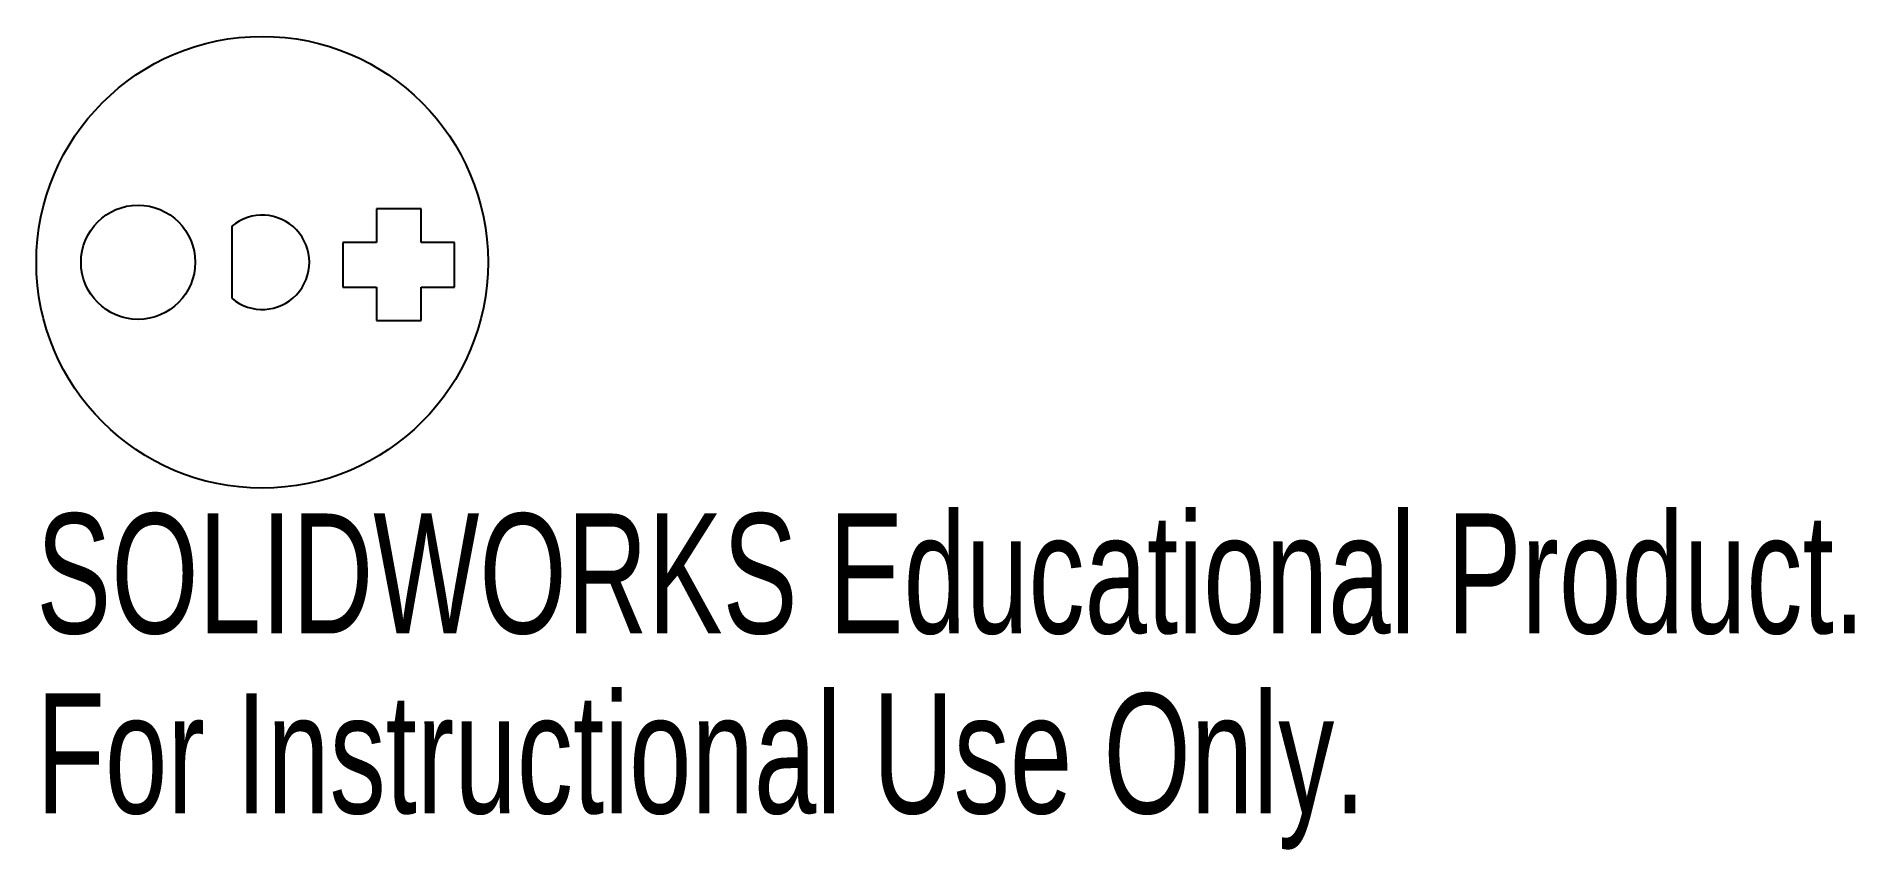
# Model space of a CAD drawing. Header units: millimetres. Extents: x -9.1 to 64.2, y -23.7 to 9.1.
import ezdxf

# ---------------------------------------------------------------- set-up
doc = ezdxf.new("R2010")
doc.units = ezdxf.units.MM
doc.styles.add('SLDTEXTSTYLE0', font='TXT', dxfattribs={"width": 0.7})

msp = doc.modelspace()

# ---------------------------------------------------------------- linework, layer by layer
at = {"color": 7, "linetype": 'Continuous'}
for p, q in [((6.4, 2.148), (4.6, 2.148)), ((4.6, 2.148), (4.6, 0.798)), ((6.4, 0.798), (6.4, 2.148)), ((-1.228, 1.45), (-1.228, -1.45)), ((3.25, 0.798), (3.25, -1.002)), ((4.6, 0.798), (3.25, 0.798)), ((7.75, 0.798), (6.4, 0.798)), ((7.75, -1.002), (7.75, 0.798)), ((3.25, -1.002), (4.6, -1.002)), ((4.6, -1.002), (4.6, -2.352)), ((6.4, -2.352), (6.4, -1.002)), ((6.4, -1.002), (7.75, -1.002)), ((4.6, -2.352), (6.4, -2.352))]:
    msp.add_line(p, q, dxfattribs=at)
for centre, radius in [((0, 0), 9.1), ((-5, 0), 2.3)]:
    msp.add_circle(centre, radius, dxfattribs=at)
msp.add_arc((0, 0), 1.9, 229.74339, 130.25661, dxfattribs=at)

# ---------------------------------------------------------------- texts
at = {"color": 7, "linetype": 'Continuous', "char_height": 4.83362, "attachment_point": 1, "style": 'SLDTEXTSTYLE0'}
for s, insert in [('SOLIDWORKS Educational Product.', (-9.1, -10.12)), ('For Instructional Use Only.', (-9.1, -17.37))]:
    msp.add_mtext(s, dxfattribs=dict(at, insert=insert))

doc.saveas('drawing.dxf')
